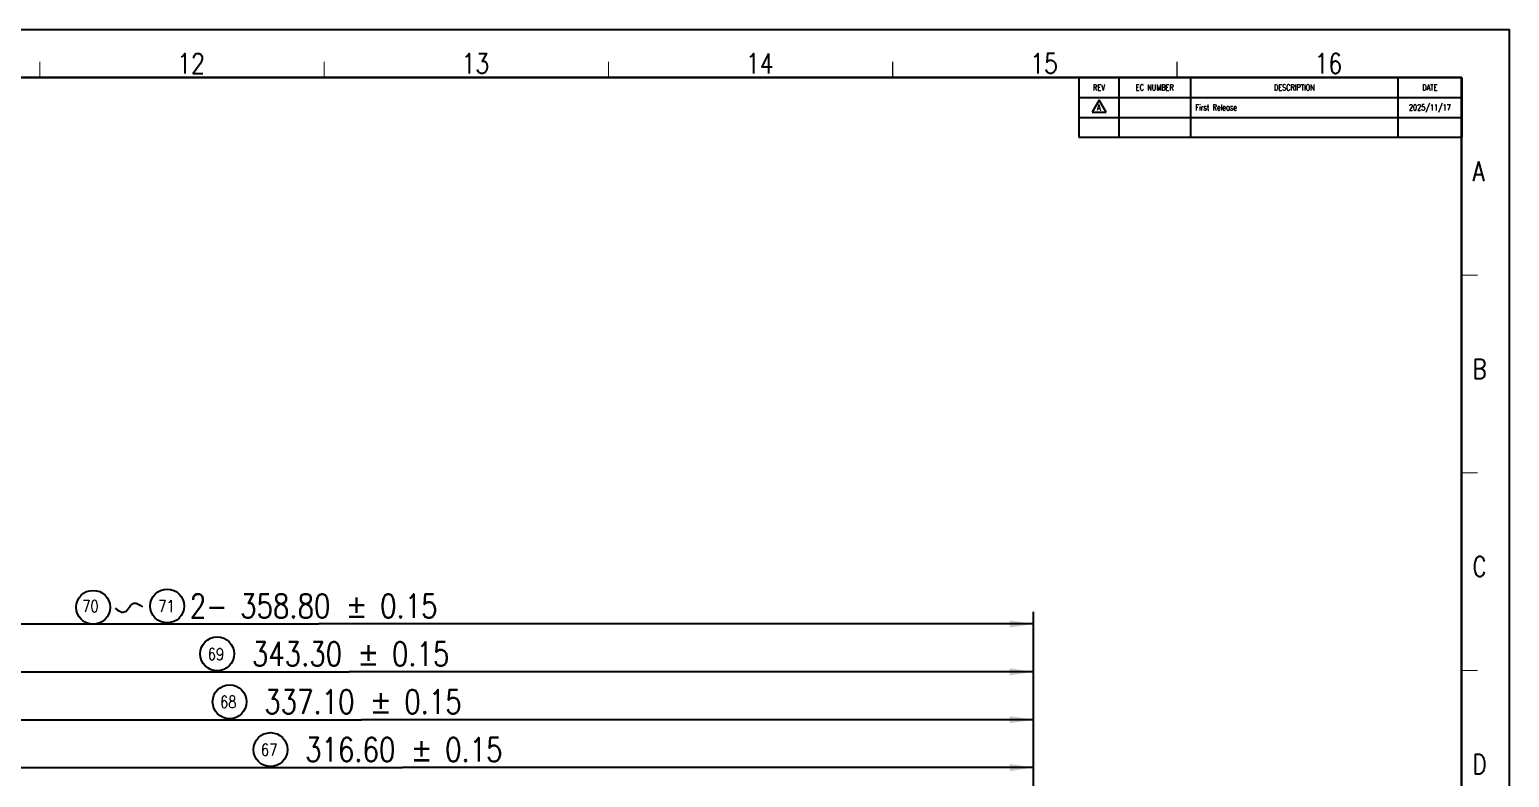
# Model space of a CAD drawing. Header units: millimetres. Extents: x 0 to 1189, y 0 to 841.
# Drawn here: x 805.8 to 1177, y 641.5 to 829 of the extents above; entities that cross this region are included whole.
import ezdxf
from ezdxf.enums import TextEntityAlignment as Align

# ---------------------------------------------------------------- set-up
doc = ezdxf.new("R2010")
doc.units = ezdxf.units.MM
doc.header["$LTSCALE"] = 65.395
doc.layers.get('0').update_dxf_attribs({"linetype": 'CONTINUOUS'})
doc.styles.get("Standard").update_dxf_attribs({"font": 'SIMPLEX.SHX', "width": 0.8})
doc.styles.add('TEXTSTYLE_1', font='gdt', dxfattribs={"width": 0.8})
doc.dimstyles.new('DIMSTYLE_1', dxfattribs={"dimtxt": 6, "dimasz": 6, "dimexe": 3, "dimexo": 1, "dimgap": 1.5, "dimtad": 1, "dimzin": 0, "dimdsep": 46, "dimtxsty": 'STANDARD', "dimblk": '_FILLED', "dimblk1": '_FILLED', "dimblk2": '_FILLED', "dimcen": 0.09, "dimadec": 0, "dimazin": 0, "dimtol": 1, "dimtp": 0.15, "dimtm": 0.15, "dimtfac": 1, "dimtofl": 0, "dimtmove": 0, "dimatfit": 3, "dimldrblk": '_FILLED', "dimfxl": 1, "dimtolj": 1, "dimtzin": 0, "dimarcsym": 0})

# ---------------------------------------------------------------- blocks, each defined once
blk = doc.blocks.new('TRIANGLE_BL0', base_point=(1074.13, 809.77))
at = {"color": 2}
for p, q in [((1074.13, 811.27), (1072.39, 808.27)), ((1075.86, 808.27), (1074.13, 811.27)), ((1072.39, 808.27), (1075.86, 808.27))]:
    blk.add_line(p, q, dxfattribs=at)
blk = doc.blocks.new('_FILLED')
at = {"color": 0, "linetype": 'BYBLOCK'}
blk.add_solid([(0, 0), (-1, 0.15), (-1, -0.15)], dxfattribs=at)
blk = doc.blocks.new('*D10')
at = {"color": 2}
for p, q in [((698.87, 351.63), (698.87, 682.98)), ((1057.67, 294.33), (1057.67, 682.98)), ((698.87, 679.98), (878.27, 679.98)), ((1057.67, 679.98), (878.27, 679.98))]:
    blk.add_line(p, q, dxfattribs=at)
at = {"color": 2, "xscale": 6, "yscale": 6, "zscale": 6, "rotation": 180}
blk.add_blockref('_FILLED', (698.87, 679.98), dxfattribs=at)
at = {"color": 2, "xscale": 6, "yscale": 6, "zscale": 6}
blk.add_blockref('_FILLED', (1057.67, 679.98), dxfattribs=at)
at = {"color": 2, "width": 0.8}
for s, p in [('2-', (850.77, 681.48)), ('358.80', (869.97, 681.48)), ('0.15', (900.97, 681.48))]:
    blk.add_text(s, height=6, dxfattribs=at).set_placement(p, align=Align.CENTER)
at = {"color": 2, "style": 'TEXTSTYLE_1'}
blk.add_text('`', height=6, dxfattribs=at).set_placement((887.87, 681.48), align=Align.CENTER)
blk = doc.blocks.new('*D17')
at = {"color": 2}
for p, q in [((741.07, 454.15), (741.07, 646.98)), ((1057.67, 294.33), (1057.67, 646.98)), ((741.07, 643.98), (899.37, 643.98)), ((1057.67, 643.98), (899.37, 643.98))]:
    blk.add_line(p, q, dxfattribs=at)
at = {"color": 2, "xscale": 6, "yscale": 6, "zscale": 6, "rotation": 180}
blk.add_blockref('_FILLED', (741.07, 643.98), dxfattribs=at)
at = {"color": 2, "xscale": 6, "yscale": 6, "zscale": 6}
blk.add_blockref('_FILLED', (1057.67, 643.98), dxfattribs=at)
at = {"color": 2, "width": 0.8}
for s, p in [('316.60', (886.27, 645.48)), ('0.15', (917.27, 645.48))]:
    blk.add_text(s, height=6, dxfattribs=at).set_placement(p, align=Align.CENTER)
at = {"color": 2, "style": 'TEXTSTYLE_1'}
blk.add_text('`', height=6, dxfattribs=at).set_placement((904.17, 645.48), align=Align.CENTER)
blk = doc.blocks.new('*D18')
at = {"color": 2}
for p, q in [((714.37, 496.63), (714.37, 670.98)), ((1057.67, 294.33), (1057.67, 670.98)), ((714.37, 667.98), (886.02, 667.98)), ((1057.67, 667.98), (886.02, 667.98))]:
    blk.add_line(p, q, dxfattribs=at)
at = {"color": 2, "xscale": 6, "yscale": 6, "zscale": 6, "rotation": 180}
blk.add_blockref('_FILLED', (714.37, 667.98), dxfattribs=at)
at = {"color": 2, "xscale": 6, "yscale": 6, "zscale": 6}
blk.add_blockref('_FILLED', (1057.67, 667.98), dxfattribs=at)
at = {"color": 2, "width": 0.8}
for s, p in [('343.30', (872.92, 669.48)), ('0.15', (903.92, 669.48))]:
    blk.add_text(s, height=6, dxfattribs=at).set_placement(p, align=Align.CENTER)
at = {"color": 2, "style": 'TEXTSTYLE_1'}
blk.add_text('`', height=6, dxfattribs=at).set_placement((890.82, 669.48), align=Align.CENTER)
blk = doc.blocks.new('*D19')
at = {"color": 2}
for p, q in [((720.57, 496.63), (720.57, 658.98)), ((1057.67, 294.33), (1057.67, 658.98)), ((720.57, 655.98), (889.12, 655.98)), ((1057.67, 655.98), (889.12, 655.98))]:
    blk.add_line(p, q, dxfattribs=at)
at = {"color": 2, "xscale": 6, "yscale": 6, "zscale": 6, "rotation": 180}
blk.add_blockref('_FILLED', (720.57, 655.98), dxfattribs=at)
at = {"color": 2, "xscale": 6, "yscale": 6, "zscale": 6}
blk.add_blockref('_FILLED', (1057.67, 655.98), dxfattribs=at)
at = {"color": 2, "width": 0.8}
for s, p in [('337.10', (876.02, 657.48)), ('0.15', (907.02, 657.48))]:
    blk.add_text(s, height=6, dxfattribs=at).set_placement(p, align=Align.CENTER)
at = {"color": 2, "style": 'TEXTSTYLE_1'}
blk.add_text('`', height=6, dxfattribs=at).set_placement((893.92, 657.48), align=Align.CENTER)
blk = doc.blocks.new('TK_SYMBOL_BL25', base_point=(866.26, 648.47))
at = {"color": 4}
blk.add_circle((866.26, 648.47), 4.25, dxfattribs=at)
at = {"color": 4, "width": 0.8}
blk.add_text('67', height=3, dxfattribs=at).set_placement((863.87, 646.92))
blk = doc.blocks.new('TK_SYMBOL_BL26', base_point=(856.01, 660.47))
at = {"color": 4}
blk.add_circle((856.01, 660.47), 4.25, dxfattribs=at)
at = {"color": 4, "width": 0.8}
blk.add_text('68', height=3, dxfattribs=at).set_placement((853.62, 658.92))
blk = doc.blocks.new('TK_SYMBOL_BL27', base_point=(852.91, 672.47))
at = {"color": 4}
blk.add_circle((852.91, 672.47), 4.25, dxfattribs=at)
at = {"color": 4, "width": 0.8}
blk.add_text('69', height=3, dxfattribs=at).set_placement((850.52, 670.92))
blk = doc.blocks.new('TK_SYMBOL_DOUBLE_BL28', base_point=(831.07, 684.32))
at = {"color": 4}
for centre in [(821.78, 684.16), (840.36, 684.47)]:
    blk.add_circle(centre, 4.25, dxfattribs=at)
blk.add_open_spline([(827.29, 683.92), (828.72, 682.77), (830.31, 682.81), (831.24, 685.34), (832.82, 685.33), (834.14, 684.28)], degree=3, knots=[0, 0, 0, 0, 0.331952, 0.685575, 1, 1, 1, 1], dxfattribs=at)
at = {"color": 4, "width": 0.8}
for s, p in [('70', (819.04, 682.92)), ('71', (838.13, 682.91))]:
    blk.add_text(s, height=3, dxfattribs=at).set_placement(p)

msp = doc.modelspace()

# ---------------------------------------------------------------- linework, layer by layer
at = {"color": 7}
for p in [(12, 829), (1177, 12)]:
    msp.add_line(p, (1177, 829), dxfattribs=at)
at = {"color": 2}
for p, q in [((1069.046, 817), (1165.046, 817)), ((1069.046, 817), (1069.046, 802)), ((1079.046, 817), (1079.046, 802)), ((1097.046, 817), (1097.046, 802)), ((1149.046, 817), (1149.046, 802)), ((1165.046, 817), (1165.046, 802)), ((1069.046, 812), (1165.046, 812)), ((1069.046, 807), (1165.046, 807)), ((1069.046, 802), (1165.046, 802))]:
    msp.add_line(p, q, dxfattribs=at)
at = {"color": 7}
for points, const_width in [([(808.41, 817), (808.41, 821)], 0.3), ([(879.72, 817), (879.72, 821)], 0.3), ([(951.03, 817), (951.03, 821)], 0.3), ([(1022.34, 817), (1022.34, 821)], 0.3), ([(1093.65, 817), (1093.65, 821)], 0.3), ([(24, 817), (1165.05, 817)], 0.6), ([(1165, 24), (1165, 817)], 0.6), ([(1165, 767.44), (1169, 767.44)], 0.3), ([(1165, 717.88), (1169, 717.88)], 0.3), ([(1165, 668.32), (1169, 668.32)], 0.3)]:
    msp.add_lwpolyline(points, dxfattribs=dict(at, const_width=const_width))

# ---------------------------------------------------------------- block references
at = {"color": 2}
for name, p in [('TRIANGLE_BL0', (1074.125, 809.77)), ('TK_SYMBOL_DOUBLE_BL28', (831.07, 684.318)), ('TK_SYMBOL_BL27', (852.912, 672.472)), ('TK_SYMBOL_BL26', (856.012, 660.472)), ('TK_SYMBOL_BL25', (866.262, 648.472))]:
    msp.add_blockref(name, p, dxfattribs=at)

# ---------------------------------------------------------------- texts
at = {"color": 2, "width": 0.8}
for s, height, p in [('12', 5, (842.934, 818.018)), ('13', 5, (914.244, 818.018)), ('14', 5, (985.554, 818.018)), ('15', 5, (1056.864, 818.018)), ('16', 5, (1128.174, 818.018)), ('First Release', 1.5, (1098.246, 808.75)), ('A', 5, (1167.707, 790.97)), ('B', 5, (1167.707, 741.41)), ('C', 5, (1167.707, 691.85)), ('D', 5, (1167.707, 642.29))]:
    msp.add_text(s, height=height, dxfattribs=at).set_placement(p)
for s, p in [('REV', (1074.046, 813.75)), ('EC NUMBER', (1088.046, 813.75)), ('DESCRIPTION', (1123.046, 813.75)), ('DATE', (1157.046, 813.75)), ('A', (1074.046, 808.75)), ('2025/11/17', (1157.046, 808.75))]:
    msp.add_text(s, height=1.5, dxfattribs=at).set_placement(p, align=Align.CENTER)

# ---------------------------------------------------------------- dimensions: what is measured, and where the dimension line sits
at = {"color": 2}
dim = msp.add_linear_dim(base=(698.868, 679.979), p1=(1057.668, 293.329), p2=(698.868, 350.629), angle=180, text='2-<>', dimstyle='DIMSTYLE_1', dxfattribs=at)
dim.commit()
dim.dimension.update_dxf_attribs({"geometry": '*D10', "text_midpoint": (878.268, 679.979), "dimtype": 160})
for base, p2, picture, middle in [((714.368, 667.979), (714.368, 495.629), '*D18', (886.018, 667.979)), ((720.568, 655.979), (720.568, 495.629), '*D19', (889.118, 655.979)), ((741.068, 643.979), (741.068, 453.149), '*D17', (899.368, 643.979))]:
    dim = msp.add_linear_dim(base=base, p1=(1057.668, 293.329), p2=p2, angle=180, dimstyle='DIMSTYLE_1', dxfattribs=at)
    dim.commit()
    dim.dimension.update_dxf_attribs({"geometry": picture, "text_midpoint": middle, "dimtype": 160})

doc.saveas('drawing.dxf')
